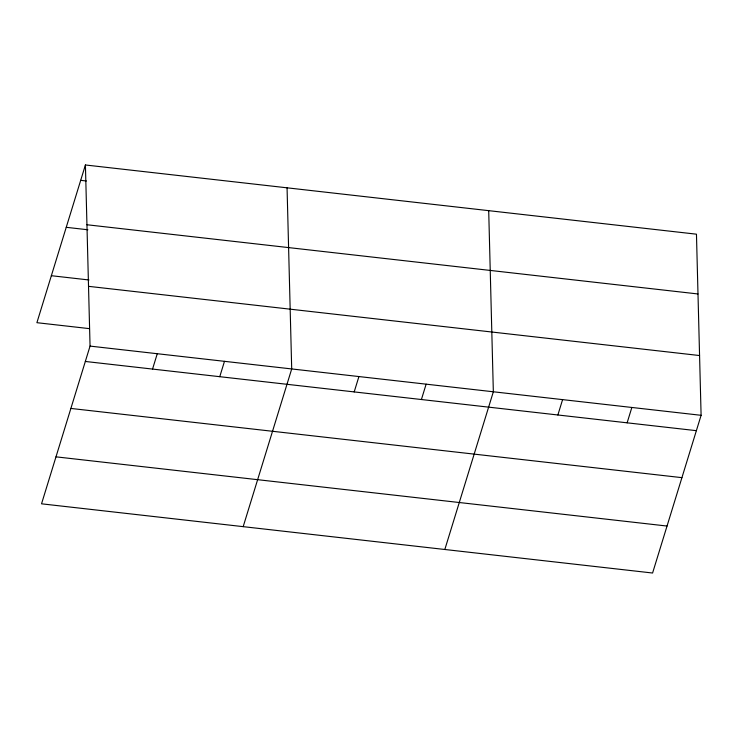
<?xml version="1.0" encoding="UTF-8"?>
<svg xmlns="http://www.w3.org/2000/svg" width="738" height="738" viewBox="0 0 738 738"><rect width="100%" height="100%" fill="white"/><g stroke="black" fill="none" stroke-linecap="round" stroke-linejoin="round"><path stroke-width="1.11" d="M85.414 164.98L90.054 346.104L41.54 503.814L652.586 573.02L701.1 415.309L696.46 234.186L85.414 164.98L36.9 322.69L89.307 328.622M152.545 369.074L157.268 353.723M219.758 376.694L224.481 361.334M243.18 526.655L291.704 368.945L287.064 187.821M354.194 391.915L358.917 376.555M421.407 399.526L426.13 384.166M444.829 549.487L493.344 391.786L488.704 210.653M557.873 414.987L562.596 399.627M627.125 422.828L631.848 407.468M80.691 180.34L86.392 180.985M86.946 224.749L697.991 293.964M66.245 227.313L87.887 229.767M51.356 275.708L88.947 279.97M88.523 286.335L699.569 355.541M90.054 346.104L701.1 415.309M85.331 361.463L696.377 430.669M70.876 408.437L681.921 477.652M55.987 456.84L667.032 526.046"/></g></svg>
